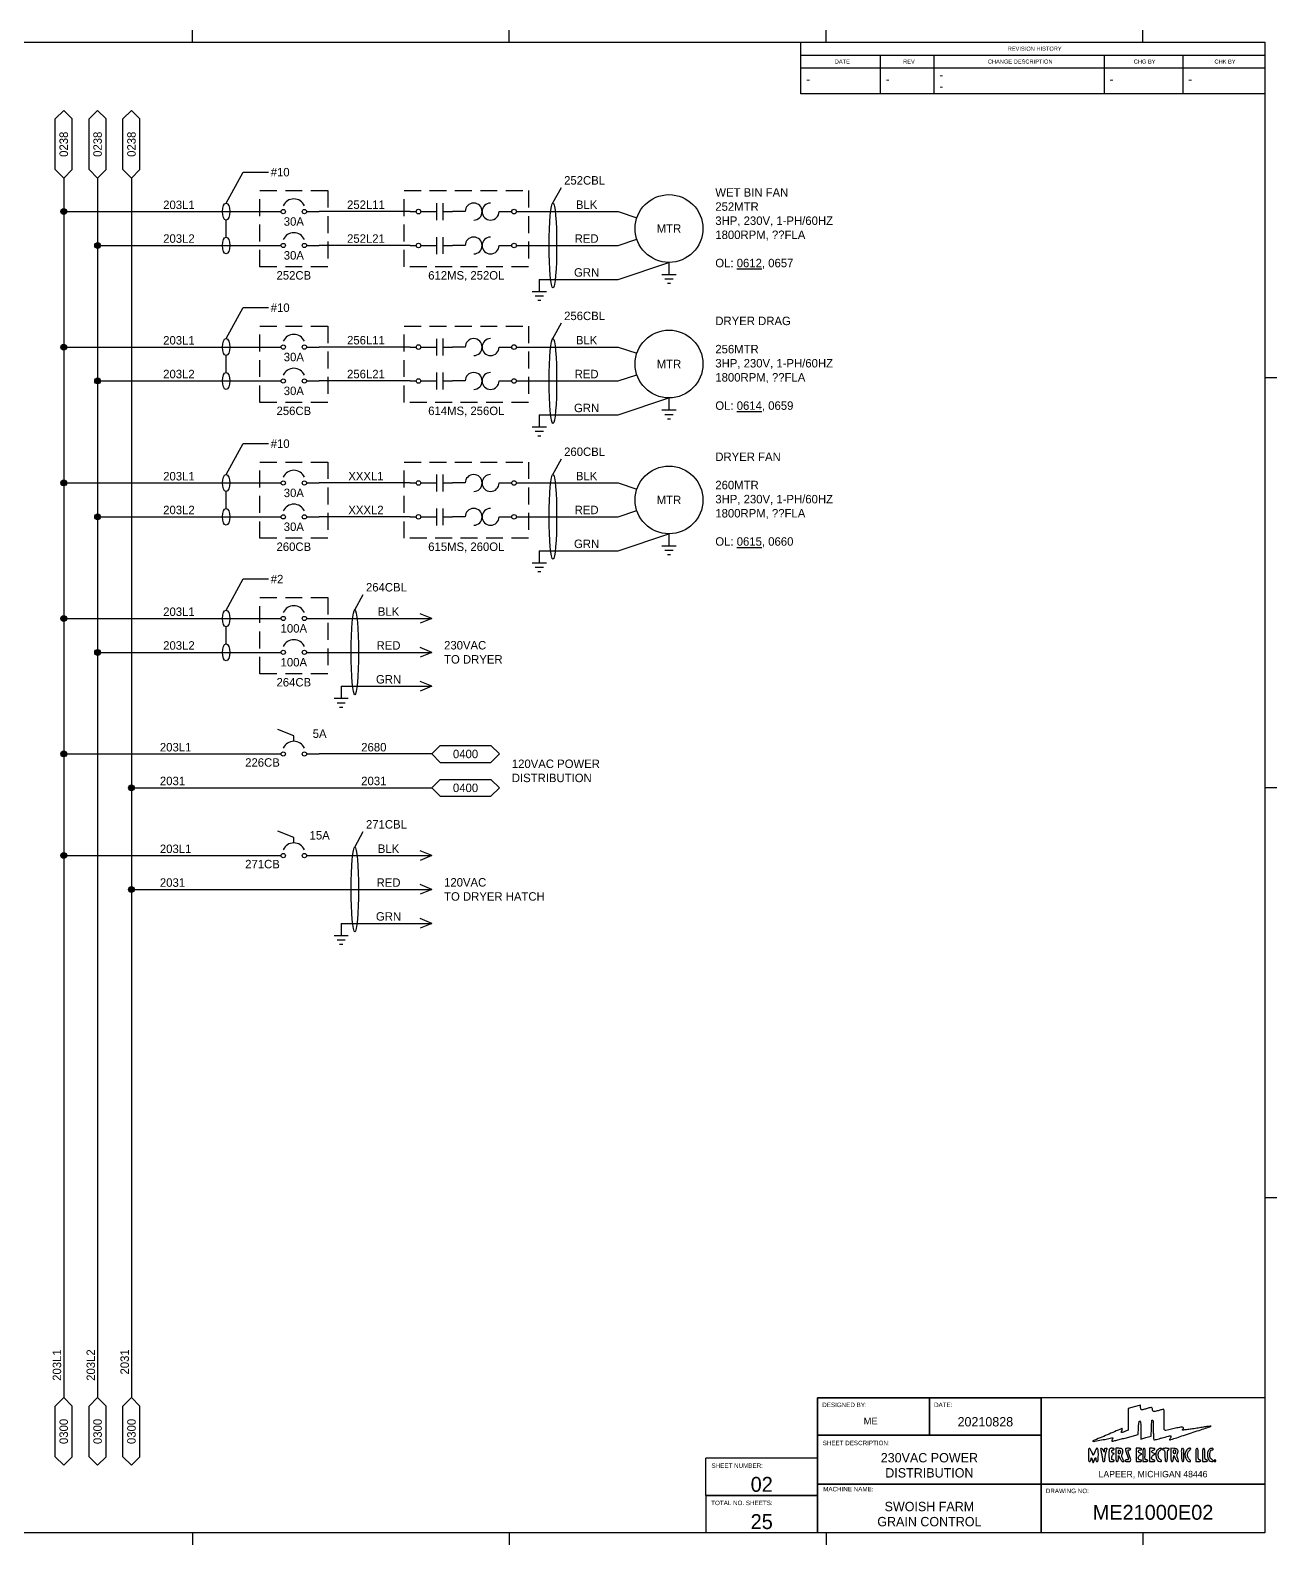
# Model space of a CAD drawing. Header units: inches. Extents: x -0.2 to 34.2, y -0.2 to 22.2.
# Drawn here: x 15.76 to 34.16, y -0.18 to 22.18 of the extents above; entities that cross this region are included whole.
import ezdxf
from ezdxf.enums import TextEntityAlignment as Align

# ---------------------------------------------------------------- set-up
doc = ezdxf.new("R2010")
doc.units = ezdxf.units.IN
doc.header["$MEASUREMENT"] = 0
doc.linetypes.add('DASHED2', pattern=[0.375, 0.25, -0.125])
for name, color, linetype in [('ATTRIBUTE', 3, 'Continuous'), ('ATTRIBUTES', 1, 'Continuous'), ('GRAPHIC', 2, 'Continuous'), ('TITLE BLOCK', 8, 'Continuous')]:
    doc.layers.add(name, color=color, linetype=linetype)
doc.styles.add('Text Style48', font='arial.ttf')
doc.styles.add('Title Block', font='arial.ttf')

# ---------------------------------------------------------------- blocks, each defined once
blk = doc.blocks.new('*U16')
for points in [[(32.054, -20.144), (31.965, -20.168), (31.965, -20.327), (31.965, -20.486), (31.923, -20.504, -0.011575), (31.883, -20.519, -0.123232), (31.867, -20.521, -0.429207), (31.861, -20.514, -0.075017), (31.868, -20.496, 0.016852), (31.873, -20.486, 0.025956), (31.876, -20.477, 0.023649), (31.878, -20.469, 0.279589), (31.877, -20.467, 0.284075), (31.868, -20.465, 0.000271), (31.655, -20.556, 0.000261), (31.442, -20.646, 0.53109), (31.441, -20.652, 0.246522), (31.448, -20.654, 0.00061), (31.546, -20.636, 0.004193), (31.64, -20.618, 0.007465), (31.717, -20.601, -0.015975), (31.734, -20.598, -0.282061), (31.739, -20.6, -0.273563), (31.739, -20.605, -0.015249), (31.732, -20.62, 0.017165), (31.727, -20.631, 0.026009), (31.723, -20.64, 0.023795), (31.721, -20.647, 0.264845), (31.722, -20.65, 0.252928), (31.726, -20.651, 0.000628), (31.781, -20.638, 0.003645), (31.845, -20.622, 0.002235), (31.919, -20.603), (32.112, -20.552), (32.115, -20.455, -0.010367), (32.118, -20.412, -0.026178), (32.122, -20.381, -0.031698), (32.127, -20.36, -0.239908), (32.134, -20.352, -0.419857), (32.142, -20.356, -0.045779), (32.146, -20.378, -0.024307), (32.149, -20.416, -0.005069), (32.15, -20.483), (32.15, -20.618), (32.226, -20.596), (32.303, -20.575), (32.307, -20.456, -0.006157), (32.312, -20.343, -0.658537), (32.322, -20.339, -0.186335), (32.333, -20.365, -0.005262), (32.334, -20.485, 0.005914), (32.335, -20.541, 0.009837), (32.337, -20.589, 0.003836), (32.34, -20.629, 0.391449), (32.343, -20.632, 0.061218), (32.35, -20.631, 0.00131), (32.382, -20.623, 0.002999), (32.42, -20.613, 0.002016), (32.463, -20.601, -0.003186), (32.559, -20.576, -0.067949), (32.588, -20.572, -0.478278), (32.595, -20.581, -0.088254), (32.586, -20.603, 0.012281), (32.576, -20.619, 0.091596), (32.573, -20.627, 0.398502), (32.575, -20.63, 0.138134), (32.581, -20.63, -0.003563), (32.594, -20.626, -0.00004), (32.681, -20.598, -0.000124), (32.78, -20.565, -0.000081), (32.896, -20.527, 0.001179), (33.01, -20.49, 0.001986), (33.105, -20.458, 0.000178), (33.19, -20.429, 0.555583), (33.19, -20.428, 0.236023), (33.187, -20.427, 0.000327), (33.126, -20.435, 0.002563), (33.057, -20.446, 0.001565), (32.976, -20.459, -0.003318), (32.894, -20.471, -0.005578), (32.826, -20.48, -0.001265), (32.767, -20.488, -0.449485), (32.764, -20.485, -0.11724), (32.765, -20.481, -0.028143), (32.768, -20.475, -0.027379), (32.773, -20.469, -0.024139), (32.779, -20.463, 0.467866), (32.777, -20.449, 0.180834), (32.756, -20.443, 0.025752), (32.684, -20.455, 0.002782), (32.521, -20.491, -0.190393), (32.506, -20.489, -0.219476), (32.497, -20.476, -0.042404), (32.494, -20.444, -0.002122), (32.494, -20.337, 0.001799), (32.493, -20.276, 0.003005), (32.493, -20.224, 0.000364), (32.492, -20.179, 0.422075), (32.491, -20.178, 0.051145), (32.488, -20.178, 0.000352), (32.469, -20.183, 0.00137), (32.446, -20.189, 0.000875), (32.42, -20.196, -0.007336), (32.36, -20.211, -0.089549), (32.337, -20.212, -0.269745), (32.326, -20.204, -0.098452), (32.322, -20.184, 0.096414), (32.318, -20.163, 0.269666), (32.307, -20.155, 0.097854), (32.284, -20.156, 0.009273), (32.231, -20.171, -0.006091), (32.178, -20.187, -0.11754), (32.161, -20.187, -0.279731), (32.152, -20.179, -0.043108), (32.147, -20.155), (32.144, -20.12)], [(31.376, -20.853, 0.007316), (31.376, -20.903, 0.03703), (31.379, -20.931, 0.08138), (31.385, -20.946, 0.273713), (31.393, -20.951, 0.168316), (31.4, -20.949, 0.08124), (31.407, -20.942, 0.064959), (31.412, -20.931, 0.046944), (31.415, -20.918, -0.004779), (31.419, -20.895, -0.516008), (31.421, -20.894, -0.198593), (31.424, -20.897, -0.002061), (31.433, -20.927), (31.446, -20.97), (31.465, -20.927, -0.002235), (31.478, -20.897, -0.18041), (31.482, -20.894, -0.528171), (31.484, -20.895, -0.006158), (31.485, -20.918, 0.041084), (31.487, -20.932, 0.082191), (31.491, -20.943, 0.115162), (31.497, -20.949, 0.148642), (31.505, -20.951, 0.258593), (31.514, -20.946, 0.093584), (31.519, -20.932, 0.039364), (31.522, -20.905, 0.006994), (31.523, -20.853, 0.013793), (31.521, -20.779, 0.202366), (31.51, -20.756, 0.473475), (31.494, -20.759, 0.029852), (31.47, -20.807), (31.448, -20.859), (31.425, -20.807, 0.025807), (31.401, -20.761, 0.482182), (31.387, -20.759, 0.196031), (31.377, -20.78, 0.011101)], [(31.567, -20.819, -0.011228), (31.574, -20.847, -0.010219), (31.579, -20.875, -0.010287), (31.583, -20.9, -0.032245), (31.584, -20.918, 0.039687), (31.586, -20.932, 0.085127), (31.589, -20.943, 0.122098), (31.595, -20.949, 0.146572), (31.603, -20.951, 0.173501), (31.611, -20.948, 0.129272), (31.617, -20.94, 0.071071), (31.62, -20.926, 0.021401), (31.621, -20.904, -0.029143), (31.623, -20.882, -0.015863), (31.627, -20.855, -0.015759), (31.632, -20.828, -0.024047), (31.639, -20.806, 0.006971), (31.65, -20.774, 0.108397), (31.651, -20.762, 0.306008), (31.646, -20.757, 0.065683), (31.633, -20.755, 0.079521), (31.622, -20.757, 0.130985), (31.615, -20.762, 0.118265), (31.61, -20.77, 0.05793), (31.608, -20.783), (31.607, -20.81), (31.594, -20.783, 0.041935), (31.588, -20.772, 0.047128), (31.58, -20.763, 0.052891), (31.572, -20.757, 0.139403), (31.565, -20.755, 0.270303), (31.559, -20.759, 0.136249), (31.557, -20.768, 0.049563), (31.559, -20.786, 0.008812)], [(31.681, -20.795, 0.020019), (31.679, -20.815, 0.008766), (31.679, -20.841, 0.008659), (31.679, -20.868, 0.011456), (31.681, -20.894, 0.012553), (31.684, -20.929, 0.119947), (31.69, -20.943, 0.198295), (31.7, -20.95, 0.045204), (31.721, -20.951, 0.032751), (31.735, -20.951, 0.050337), (31.746, -20.948, 0.065043), (31.754, -20.944, 0.249719), (31.757, -20.939, 0.148195), (31.755, -20.934, 0.098894), (31.751, -20.93, 0.082425), (31.745, -20.928, 0.064853), (31.738, -20.927, -0.299278), (31.724, -20.918, -0.111821), (31.72, -20.894, -0.087579), (31.726, -20.866, -0.134363), (31.741, -20.846, 0.005777), (31.755, -20.835, 0.22845), (31.757, -20.832, 0.395521), (31.755, -20.83, 0.011517), (31.741, -20.829, -0.224035), (31.726, -20.822, -0.153467), (31.72, -20.804, -0.166632), (31.724, -20.787, -0.247969), (31.738, -20.779, 0.064853), (31.745, -20.779, 0.082425), (31.751, -20.776, 0.098894), (31.755, -20.772, 0.148195), (31.757, -20.767, 0.249255), (31.754, -20.762, 0.065248), (31.746, -20.758, 0.050468), (31.735, -20.756, 0.032852), (31.721, -20.755, 0.039619), (31.701, -20.756, 0.15851), (31.691, -20.762, 0.139501), (31.685, -20.773, 0.028245)], [(31.781, -20.853, 0.006994), (31.782, -20.905, 0.039364), (31.785, -20.932, 0.093584), (31.79, -20.946, 0.258593), (31.8, -20.951, 0.171382), (31.808, -20.949, 0.12597), (31.814, -20.941, 0.071752), (31.817, -20.927, 0.023085), (31.819, -20.905), (31.819, -20.859), (31.843, -20.905, 0.029092), (31.854, -20.923, 0.036571), (31.866, -20.938, 0.03977), (31.877, -20.948, 0.167418), (31.886, -20.951, 0.107056), (31.895, -20.95, 0.307114), (31.898, -20.945, 0.098199), (31.895, -20.935, 0.009507), (31.884, -20.912, -0.028488), (31.874, -20.89, -0.074064), (31.87, -20.872, -0.074591), (31.872, -20.855, -0.029202), (31.879, -20.832, 0.067378), (31.886, -20.797, 0.179306), (31.879, -20.774, 0.173835), (31.859, -20.759, 0.062714), (31.823, -20.755), (31.781, -20.755)], [(31.849, -20.81, -0.063462), (31.848, -20.819, -0.063483), (31.844, -20.828, -0.069477), (31.839, -20.834, -0.116646), (31.833, -20.838, -0.186684), (31.827, -20.838, -0.16323), (31.822, -20.833, -0.092267), (31.819, -20.824, -0.034783), (31.818, -20.81, -0.034783), (31.819, -20.797, -0.092267), (31.822, -20.787, -0.16323), (31.827, -20.783, -0.186684), (31.833, -20.783, -0.116646), (31.839, -20.786, -0.069477), (31.844, -20.793, -0.063483), (31.848, -20.801, -0.063462)], [(31.924, -20.764, 0.185345), (31.923, -20.771, 0.012116), (31.927, -20.791, 0.016298), (31.933, -20.814, 0.011366), (31.942, -20.841, -0.004936), (31.961, -20.896, -0.082876), (31.964, -20.915, -0.305016), (31.958, -20.924, -0.093948), (31.941, -20.927, 0.048028), (31.931, -20.928, 0.068025), (31.923, -20.93, 0.088204), (31.918, -20.934, 0.191087), (31.916, -20.939, 0.277684), (31.919, -20.944, 0.052312), (31.929, -20.948, 0.042582), (31.943, -20.951, 0.027026), (31.959, -20.951, 0.060806), (31.989, -20.948, 0.293992), (32, -20.936, 0.120504), (31.999, -20.912, 0.008947), (31.978, -20.849, -0.003873), (31.963, -20.803, -0.079133), (31.961, -20.788, -0.31512), (31.965, -20.782, -0.087652), (31.978, -20.779, 0.04941), (31.988, -20.779, 0.069405), (31.995, -20.776, 0.089576), (32, -20.772, 0.186826), (32.002, -20.767, 0.359992), (31.995, -20.758, 0.038107), (31.966, -20.755, 0.037892), (31.937, -20.756, 0.229395)], [(32.082, -20.853), (32.082, -20.951), (32.122, -20.951, 0.029145), (32.137, -20.951, 0.045523), (32.15, -20.948, 0.057272), (32.159, -20.944, 0.26699), (32.162, -20.939, 0.191087), (32.16, -20.934, 0.088204), (32.155, -20.93, 0.068025), (32.147, -20.928, 0.048028), (32.137, -20.927, -0.22988), (32.119, -20.918, -0.177271), (32.112, -20.897, -0.131929), (32.12, -20.87, -0.130712), (32.14, -20.852), (32.167, -20.837), (32.14, -20.827, -0.104724), (32.121, -20.815, -0.188258), (32.113, -20.799, -0.257133), (32.12, -20.785, -0.155961), (32.137, -20.779, 0.048028), (32.147, -20.779, 0.068025), (32.155, -20.776, 0.088204), (32.16, -20.772, 0.191087), (32.162, -20.767, 0.266956), (32.159, -20.762, 0.057262), (32.15, -20.758, 0.04552), (32.137, -20.756, 0.029145), (32.122, -20.755), (32.082, -20.755)], [(32.18, -20.853), (32.18, -20.951), (32.213, -20.951, 0.034237), (32.227, -20.951, 0.039166), (32.239, -20.948, 0.042873), (32.249, -20.944, 0.138974), (32.254, -20.939, 0.21303), (32.255, -20.935, 0.177792), (32.252, -20.93, 0.099774), (32.245, -20.928, 0.045834), (32.235, -20.927, -0.117317), (32.221, -20.923, -0.215978), (32.214, -20.914, -0.069512), (32.211, -20.894, -0.005651), (32.213, -20.841, 0.00763), (32.215, -20.795, 0.04558), (32.213, -20.772, 0.116497), (32.208, -20.759, 0.240237), (32.199, -20.755, 0.258373), (32.19, -20.76, 0.093426), (32.184, -20.774, 0.039346), (32.181, -20.802, 0.006998)], [(32.279, -20.853), (32.279, -20.951), (32.319, -20.951, 0.029145), (32.334, -20.951, 0.045523), (32.347, -20.948, 0.057272), (32.356, -20.944, 0.26699), (32.359, -20.939, 0.191087), (32.357, -20.934, 0.088204), (32.351, -20.93, 0.068025), (32.343, -20.928, 0.048028), (32.334, -20.927, -0.22988), (32.316, -20.918, -0.177271), (32.309, -20.897, -0.131929), (32.317, -20.87, -0.130712), (32.337, -20.852), (32.364, -20.837), (32.337, -20.827, -0.073774), (32.317, -20.817, -0.21909), (32.31, -20.804, -0.256412), (32.316, -20.791, -0.092814), (32.334, -20.783, 0.062734), (32.355, -20.775, 0.412254), (32.357, -20.765, 0.231771), (32.346, -20.757, 0.040045), (32.319, -20.755), (32.279, -20.755)], [(32.395, -20.779, 0.157965), (32.373, -20.824, 0.093693), (32.375, -20.883, 0.104867), (32.397, -20.933, 0.238867), (32.433, -20.951, 0.067597), (32.45, -20.949, 0.342889), (32.456, -20.942, 0.213846), (32.451, -20.931, 0.037361), (32.432, -20.917, -0.080305), (32.421, -20.907, -0.081907), (32.413, -20.894, -0.063489), (32.409, -20.877, -0.027883), (32.408, -20.853, -0.027883), (32.409, -20.829, -0.063489), (32.413, -20.812, -0.081907), (32.421, -20.799, -0.080305), (32.432, -20.789, 0.025323), (32.442, -20.782, 0.03201), (32.45, -20.775, 0.033519), (32.455, -20.769, 0.163755), (32.457, -20.764, 0.339728), (32.451, -20.756, 0.126675), (32.435, -20.756, 0.075222), (32.414, -20.765, 0.060543)], [(32.469, -20.767, 0.148195), (32.471, -20.772, 0.098894), (32.475, -20.776, 0.082425), (32.481, -20.779, 0.064853), (32.488, -20.779, -0.241448), (32.497, -20.784, -0.103378), (32.502, -20.797, -0.044348), (32.505, -20.821, -0.008455), (32.506, -20.865, 0.008455), (32.507, -20.91, 0.044348), (32.51, -20.934, 0.103378), (32.515, -20.947, 0.241448), (32.524, -20.951, 0.241448), (32.533, -20.947, 0.103378), (32.539, -20.934, 0.044348), (32.542, -20.91, 0.008455), (32.543, -20.865, -0.01259), (32.544, -20.832, -0.022889), (32.546, -20.804, -0.020168), (32.55, -20.783, -0.350432), (32.555, -20.779, 0.099038), (32.56, -20.779, 0.097945), (32.564, -20.776, 0.097945), (32.566, -20.772, 0.099038), (32.567, -20.767, 0.295869), (32.564, -20.762, 0.04382), (32.553, -20.758, 0.037669), (32.537, -20.756, 0.023598), (32.518, -20.755, 0.023598), (32.499, -20.756, 0.037669), (32.484, -20.758, 0.04382), (32.472, -20.762, 0.295869)], [(32.592, -20.852, 0.00721), (32.593, -20.903, 0.036993), (32.596, -20.931, 0.081942), (32.601, -20.946, 0.273266), (32.61, -20.951, 0.189289), (32.618, -20.948, 0.095755), (32.624, -20.94, 0.061849), (32.629, -20.925, 0.026537), (32.631, -20.905), (32.635, -20.859), (32.659, -20.905, 0.032145), (32.682, -20.944, 0.245611), (32.7, -20.953, 0.484084), (32.708, -20.943, 0.042423), (32.696, -20.906, -0.020374), (32.687, -20.881, -0.065919), (32.684, -20.863, -0.085082), (32.685, -20.848, -0.050766), (32.692, -20.831, 0.105404), (32.7, -20.803, 0.180604), (32.694, -20.781, 0.147367), (32.672, -20.765, 0.064415), (32.637, -20.757), (32.592, -20.753)], [(32.664, -20.807, -0.041303), (32.661, -20.818, -0.056112), (32.657, -20.827, -0.069458), (32.652, -20.833, -0.193098), (32.647, -20.835, -0.193098), (32.642, -20.833, -0.069458), (32.637, -20.827, -0.056112), (32.633, -20.818, -0.041303), (32.631, -20.807, -0.04615), (32.63, -20.795, -0.12236), (32.633, -20.786, -0.161672), (32.639, -20.781, -0.100145), (32.647, -20.779, -0.100145), (32.656, -20.781, -0.161672), (32.662, -20.786, -0.12236), (32.664, -20.795, -0.04615)], [(32.75, -20.853, 0.008462), (32.752, -20.9, 0.032832), (32.756, -20.929, 0.057973), (32.762, -20.946, 0.291159), (32.77, -20.951, 0.293716), (32.778, -20.946, 0.065472), (32.783, -20.93, 0.03385), (32.786, -20.902, 0.007802), (32.787, -20.853, 0.006304), (32.786, -20.799, 0.045192), (32.783, -20.773, 0.124489), (32.777, -20.76, 0.220503), (32.766, -20.755, 0.218721), (32.756, -20.76, 0.136927), (32.75, -20.772, 0.046094), (32.748, -20.798, 0.005761)], [(32.843, -20.764, 0.094659), (32.828, -20.779, 0.041125), (32.814, -20.803, 0.040818), (32.804, -20.829, 0.069353), (32.801, -20.853, 0.081353), (32.806, -20.885, 0.058894), (32.822, -20.918, 0.062991), (32.842, -20.943, 0.192104), (32.863, -20.951, 0.039041), (32.881, -20.95, 0.371636), (32.885, -20.945, 0.182794), (32.882, -20.935, 0.013412), (32.862, -20.915, -0.061571), (32.853, -20.902, -0.039751), (32.845, -20.886, -0.039427), (32.84, -20.869, -0.055778), (32.838, -20.853, -0.055778), (32.84, -20.837, -0.039427), (32.845, -20.82, -0.039751), (32.853, -20.804, -0.061571), (32.862, -20.792, 0.01161), (32.872, -20.782, 0.016057), (32.88, -20.773, 0.012597), (32.886, -20.765, 0.157369), (32.887, -20.761, 0.356709), (32.883, -20.756, 0.068557), (32.871, -20.755, 0.056583), (32.855, -20.758, 0.072396)], [(32.961, -20.853), (32.961, -20.951), (32.997, -20.951, 0.031626), (33.012, -20.951, 0.048861), (33.023, -20.948, 0.06271), (33.032, -20.944, 0.254951), (33.034, -20.939, 0.148195), (33.033, -20.934, 0.098894), (33.029, -20.93, 0.082425), (33.023, -20.928, 0.064853), (33.016, -20.927, -0.241448), (33.007, -20.922, -0.103378), (33.001, -20.909, -0.044348), (32.998, -20.885, -0.008455), (32.997, -20.841, 0.008455), (32.997, -20.796, 0.044348), (32.994, -20.772, 0.103378), (32.988, -20.76, 0.241448), (32.979, -20.755, 0.258593), (32.97, -20.76, 0.093584), (32.964, -20.774, 0.039364), (32.961, -20.802, 0.006994)], [(33.059, -20.853), (33.059, -20.951), (33.096, -20.951, 0.031626), (33.11, -20.951, 0.048861), (33.122, -20.948, 0.06271), (33.13, -20.944, 0.254951), (33.133, -20.939, 0.148195), (33.131, -20.934, 0.098894), (33.127, -20.93, 0.082425), (33.121, -20.928, 0.064853), (33.114, -20.927, -0.241448), (33.105, -20.922, -0.103378), (33.099, -20.909, -0.044348), (33.096, -20.885, -0.008455), (33.096, -20.841, 0.008455), (33.095, -20.796, 0.044348), (33.092, -20.772, 0.103378), (33.086, -20.76, 0.241448), (33.077, -20.755, 0.258593), (33.068, -20.76, 0.093584), (33.063, -20.774, 0.039364), (33.06, -20.802, 0.006994)], [(33.152, -20.782, 0.126643), (33.134, -20.83, 0.08921), (33.138, -20.888, 0.103093), (33.16, -20.935, 0.231798), (33.195, -20.951, 0.067597), (33.212, -20.949, 0.342889), (33.218, -20.942, 0.213846), (33.213, -20.931, 0.037361), (33.194, -20.917, -0.194574), (33.173, -20.889, -0.074599), (33.169, -20.84, -0.083057), (33.179, -20.795, -0.305325), (33.201, -20.779, 0.070083), (33.208, -20.779, 0.085896), (33.214, -20.776, 0.100138), (33.217, -20.772, 0.138107), (33.219, -20.767, 0.324907), (33.211, -20.757, 0.134586), (33.192, -20.756, 0.087499), (33.169, -20.765, 0.097748)], [(33.231, -20.939, 0.099038), (33.232, -20.944, 0.097945), (33.234, -20.948, 0.097945), (33.238, -20.951, 0.099038), (33.243, -20.951, 0.099038), (33.248, -20.951, 0.097945), (33.252, -20.948, 0.097945), (33.255, -20.944, 0.099038), (33.255, -20.939, 0.099038), (33.255, -20.934, 0.097945), (33.252, -20.93, 0.097945), (33.248, -20.928, 0.099038), (33.243, -20.927, 0.099038), (33.238, -20.928, 0.097945), (33.234, -20.93, 0.097945), (33.232, -20.934, 0.099038)]]:
    blk.add_lwpolyline(points, format="xyb", close=True)
at = {"layer": 'TITLE BLOCK'}
for p, q in [((0, 0), (33.98, 0)), ((18.152, 0), (18.152, 0.176)), ((22.827, 0), (22.827, 0.176)), ((27.131, -0.763), (27.131, 0)), ((27.503, 0), (27.503, 0.176)), ((32.178, 0), (32.178, 0.176)), ((33.98, 0), (33.98, -22.002)), ((27.131, -0.19), (28.303, -0.19)), ((27.136, 0), (33.98, 0)), ((28.303, -0.19), (28.303, -0.38)), ((28.303, -0.19), (29.095, -0.19)), ((28.303, -0.19), (28.303, -0.38)), ((29.095, -0.19), (29.095, -0.38)), ((29.095, -0.19), (31.608, -0.19)), ((29.095, -0.19), (29.095, -0.38)), ((31.608, -0.19), (31.608, -0.38)), ((31.608, -0.19), (32.77, -0.19)), ((31.608, -0.19), (31.608, -0.38)), ((32.77, -0.19), (32.77, -0.38)), ((32.77, -0.19), (33.98, -0.19)), ((32.77, -0.19), (32.77, -0.38)), ((33.98, 0), (33.98, -0.763)), ((27.131, -0.38), (28.303, -0.38)), ((28.303, -0.38), (28.303, -0.763)), ((28.303, -0.38), (29.095, -0.38)), ((28.303, -0.38), (28.303, -0.763)), ((29.095, -0.38), (29.095, -0.763)), ((29.095, -0.38), (31.608, -0.38)), ((29.095, -0.38), (29.095, -0.763)), ((31.608, -0.38), (31.608, -0.763)), ((31.608, -0.38), (32.77, -0.38)), ((31.608, -0.38), (31.608, -0.763)), ((32.77, -0.38), (32.77, -0.763)), ((32.77, -0.38), (33.98, -0.38)), ((32.77, -0.38), (32.77, -0.763)), ((33.98, -0.763), (27.131, -0.763)), ((33.98, -4.951), (34.156, -4.951)), ((33.98, -11.001), (34.156, -11.001)), ((33.98, -17.052), (34.156, -17.052)), ((33.98, -20.012), (30.68, -20.012)), ((27.379, -20.902), (25.729, -20.902)), ((25.729, -21.452), (25.729, -20.902)), ((25.729, -21.452), (25.729, -22.002)), ((33.98, -22.002), (0, -22.002)), ((18.152, -22.002), (18.152, -22.178)), ((22.827, -22.002), (22.827, -22.178)), ((27.503, -22.002), (27.503, -22.178)), ((32.178, -22.002), (32.178, -22.178))]:
    blk.add_line(p, q, dxfattribs=at)
at = {"layer": 'TITLE BLOCK', "linetype": 'Continuous', "lineweight": 35}
for p, q in [((27.379, -22.002), (27.379, -20.012)), ((27.379, -20.012), (30.68, -20.012)), ((29.029, -20.012), (29.029, -20.562)), ((30.68, -22.002), (30.68, -20.012)), ((27.379, -20.562), (30.68, -20.562)), ((25.729, -21.452), (27.379, -21.452)), ((27.379, -21.282), (30.68, -21.282)), ((30.68, -21.282), (33.98, -21.282))]:
    blk.add_line(p, q, dxfattribs=at)
blk.add_text('LAPEER, MICHIGAN 48446', height=0.09563).set_placement((32.33, -21.136), align=Align.MIDDLE_CENTER)
at = {"layer": 'ATTRIBUTE'}
for p in [(27.212, -0.61), (28.384, -0.61), (29.176, -0.546), (29.176, -0.71), (31.689, -0.61), (32.851, -0.61)]:
    blk.add_text('-', height=0.125, dxfattribs=at).set_placement(p)
blk.add_text('ME', height=0.1031, dxfattribs=at).set_placement((28.162, -20.352), align=Align.MIDDLE_CENTER)
for tag, height, p in [('DESDATE', 0.138, (29.855, -20.363)), ('DESCRIPTION1', 0.138, (29.029, -20.894)), ('SHEET', 0.22, (26.554, -21.287)), ('DESCRIPTION2', 0.138, (29.029, -21.117)), ('MACHNAME1', 0.138, (29.029, -21.614)), ('DRAWINGNUM', 0.22, (32.33, -21.7)), ('MACHNAME2', 0.138, (29.029, -21.837))]:
    blk.add_attdef(tag, text='', height=height, dxfattribs=at).set_placement(p, align=Align.MIDDLE)
blk.add_attdef('TOTAL', text='', height=0.22, dxfattribs=at).set_placement((26.554, -21.837), align=Align.MIDDLE_CENTER)
at = {"layer": 'TITLE BLOCK'}
for s, insert, char_height, attachment_point, style in [('REVISION HISTORY', (30.185, -0.126), 0.06, 7, 'Text Style48'), ('DATE', (27.632, -0.315), 0.06, 7, 'Text Style48'), ('REV', (28.641, -0.315), 0.06, 7, 'Text Style48'), ('CHANGE DESCRIPTION', (29.892, -0.316), 0.06, 7, 'Text Style48'), ('CHG BY', (32.046, -0.316), 0.06, 7, 'Text Style48'), ('CHK BY', (33.237, -0.316), 0.06, 7, 'Text Style48'), ('DESIGNED BY:', (27.448, -20.081), 0.06601, 1, 'Title Block'), ('DATE:', (29.098, -20.081), 0.066, 1, 'Title Block'), ('SHEET DESCRIPTION:', (27.454, -20.643), 0.06601, 1, 'Title Block'), ('SHEET NUMBER:', (25.813, -20.978), 0.06601, 1, 'Title Block'), ('MACHINE NAME:', (27.461, -21.324), 0.06601, 1, 'Title Block'), ('TOTAL NO. SHEETS:', (25.808, -21.528), 0.06601, 1, 'Title Block')]:
    blk.add_mtext(s, dxfattribs=dict(at, insert=insert, char_height=char_height, attachment_point=attachment_point, style=style))
at = {"layer": 'TITLE BLOCK', "insert": (30.748, -21.351), "char_height": 0.06601, "width": 0.63532, "attachment_point": 1, "style": 'Title Block'}
blk.add_mtext('DRAWING NO:', dxfattribs=at)
blk = doc.blocks.new('WIRE REFERENCE')
at = {"color": 4}
for p, q in [((0.125, 0.125), (0, 0)), ((0.125, -0.125), (0, 0)), ((0.125, 0.125), (0.875, 0.125)), ((0.875, 0.125), (1, 0)), ((0.875, -0.125), (1, 0)), ((0.125, -0.125), (0.875, -0.125))]:
    blk.add_line(p, q, dxfattribs=at)
blk.add_attdef('LNXXXX', text='', height=0.125, dxfattribs=at).set_placement((0.5, 0), align=Align.MIDDLE_CENTER)
blk = doc.blocks.new('MS_2_POLE')
at = {"layer": 'GRAPHIC'}
for p, q in [((0, 0), (0.09, 0)), ((0.157, 0), (0.389, 0)), ((0.389, 0.124), (0.389, -0.126)), ((0.482, 0.125), (0.482, -0.125)), ((0.482, 0), (0.626, 0)), ((0.814, 0), (0.626, 0)), ((1.313, 0), (1.5, 0)), ((1.567, 0), (1.657, 0)), ((0.389, -0.376), (0.389, -0.626)), ((0.482, -0.375), (0.482, -0.625)), ((0, -0.5), (0.09, -0.5)), ((0.157, -0.5), (0.389, -0.5)), ((0.482, -0.5), (0.626, -0.5)), ((0.814, -0.5), (0.626, -0.5)), ((1.313, -0.5), (1.5, -0.5)), ((1.567, -0.5), (1.657, -0.5))]:
    blk.add_line(p, q, dxfattribs=at)
at = {"layer": 'GRAPHIC', "linetype": 'DASHED2'}
blk.add_lwpolyline([(-0.088, 0.309), (1.745, 0.309), (1.745, -0.816), (-0.088, -0.816)], close=True, dxfattribs=at)
at = {"layer": 'GRAPHIC'}
for centre in [(0.124, 0), (1.534, 0), (0.124, -0.5), (1.534, -0.5)]:
    blk.add_circle(centre, 0.0336, dxfattribs=at)
for centre, start, end in [((0.938, 0), 270, 180), ((1.188, 0), 90, 0), ((0.938, -0.5), 270, 180), ((1.188, -0.5), 90, 0)]:
    blk.add_arc(centre, 0.125, start, end, dxfattribs=at)
at = {"color": 1}
blk.add_attdef('DEVICE_NUMBER', text='', height=0.125, dxfattribs=at).set_placement((0.829, -0.941), align=Align.MIDDLE_CENTER)
blk = doc.blocks.new('WIRE NODE')
h = blk.add_hatch(color=256)
edge = h.paths.add_edge_path()
edge.add_arc((0, 0), 0.0428, 0, 360)
blk.add_circle((0, 0), 0.0428)
blk = doc.blocks.new('BREAKER_2_POLE')
at = {"layer": 'GRAPHIC'}
for p, q in [((0, 0), (0.188, 0)), ((0.563, 0), (0.75, 0)), ((0, -0.5), (0.188, -0.5)), ((0.563, -0.5), (0.75, -0.5))]:
    blk.add_line(p, q, dxfattribs=at)
at = {"layer": 'GRAPHIC', "linetype": 'DASHED2'}
blk.add_lwpolyline([(-0.125, 0.309), (0.875, 0.309), (0.875, -0.816), (-0.125, -0.816)], close=True, dxfattribs=at)
at = {"layer": 'GRAPHIC'}
for centre in [(0.219, 0), (0.531, 0), (0.219, -0.5), (0.531, -0.5)]:
    blk.add_circle(centre, 0.0312, dxfattribs=at)
for centre in [(0.375, 0.014), (0.375, -0.486)]:
    blk.add_arc(centre, 0.173, 25, 155, dxfattribs=at)
at = {"color": 1}
for tag, p in [('RATING1', (0.375, -0.146)), ('RATING2', (0.375, -0.646)), ('DEVICE_NUMBER', (0.375, -0.941))]:
    blk.add_attdef(tag, text='', height=0.125, dxfattribs=at).set_placement(p, align=Align.MIDDLE_CENTER)
blk = doc.blocks.new('GROUND SYMBOL')
at = {"layer": 'GRAPHIC'}
for p, q in [((0, 0), (0, -0.178)), ((-0.105, -0.178), (0.105, -0.178)), ((-0.061, -0.243), (0.061, -0.243)), ((-0.023, -0.308), (0.023, -0.308))]:
    blk.add_line(p, q, dxfattribs=at)
blk = doc.blocks.new('A$C005E71B8')
at = {"layer": 'GRAPHIC', "linetype": 'Continuous'}
blk.add_circle((0.5, 0), 0.5, dxfattribs=at)
blk.add_blockref('GROUND SYMBOL', (0.5, -0.5))
at = {"layer": 'ATTRIBUTES'}
blk.add_text('MTR', height=0.125, dxfattribs=at).set_placement((0.5, 0), align=Align.MIDDLE_CENTER)
blk = doc.blocks.new('CIRCUIT BREAKER 1 PHASE')
at = {"layer": 'GRAPHIC'}
for p, q in [((0.375, 0.268), (0.141, 0.359)), ((0.375, 0.187), (0.375, 0.268)), ((0, 0), (0.188, 0)), ((0.563, 0), (0.75, 0))]:
    blk.add_line(p, q, dxfattribs=at)
for centre in [(0.219, 0), (0.531, 0)]:
    blk.add_circle(centre, 0.0312, dxfattribs=at)
blk.add_arc((0.375, 0.014), 0.173, 25, 155, dxfattribs=at)
at = {"layer": 'ATTRIBUTES'}
blk.add_attdef('RATING', text='', height=0.125, dxfattribs=at).set_placement((0.843, 0.299), align=Align.MIDDLE)
blk.add_attdef('DESCRIPTOR', text='', height=0.125, dxfattribs=at).set_placement((0.168, -0.188), align=Align.RIGHT)

msp = doc.modelspace()

# ---------------------------------------------------------------- linework, layer by layer
for p, q in [((16.25, 19.996), (16.25, 1.996)), ((16.75, 19.996), (16.75, 1.996)), ((17.25, 19.996), (17.25, 1.996)), ((18.647, 19.627), (18.897, 20.085)), ((18.897, 20.085), (19.272, 20.085)), ((23.472, 19.629), (23.597, 19.858)), ((16.25, 19.502), (19.272, 19.502)), ((21.364, 19.502), (20.022, 19.502)), ((23.021, 19.502), (24.435, 19.502)), ((24.435, 19.502), (24.711, 19.41)), ((18.647, 19.127), (18.647, 19.377)), ((16.75, 19.002), (19.272, 19.002)), ((21.364, 19.002), (20.022, 19.002)), ((23.021, 19.002), (24.435, 19.002)), ((24.435, 19.002), (24.711, 19.094)), ((24.435, 18.502), (25.185, 18.752)), ((23.271, 18.502), (24.435, 18.502)), ((18.647, 17.627), (18.897, 18.085)), ((18.897, 18.085), (19.272, 18.085)), ((23.472, 17.629), (23.597, 17.858)), ((16.25, 17.502), (19.272, 17.502)), ((21.364, 17.502), (20.022, 17.502)), ((23.021, 17.502), (24.435, 17.502)), ((24.435, 17.502), (24.711, 17.41)), ((18.647, 17.127), (18.647, 17.377)), ((16.75, 17.002), (19.272, 17.002)), ((21.364, 17.002), (20.022, 17.002)), ((23.021, 17.002), (24.435, 17.002)), ((24.435, 17.002), (24.711, 17.094)), ((24.435, 16.502), (25.185, 16.752)), ((23.271, 16.502), (24.435, 16.502)), ((18.647, 15.621), (18.897, 16.079)), ((18.897, 16.079), (19.272, 16.079)), ((23.472, 15.622), (23.597, 15.851)), ((16.25, 15.496), (19.272, 15.496)), ((21.364, 15.496), (20.022, 15.496)), ((23.021, 15.496), (24.435, 15.496)), ((24.435, 15.496), (24.711, 15.404)), ((18.647, 15.121), (18.647, 15.371)), ((16.75, 14.996), (19.272, 14.996)), ((21.364, 14.996), (20.022, 14.996)), ((23.021, 14.996), (24.435, 14.996)), ((24.435, 14.996), (24.711, 15.088)), ((24.435, 14.496), (25.185, 14.746)), ((23.271, 14.496), (24.435, 14.496)), ((18.647, 13.621), (18.897, 14.079)), ((18.897, 14.079), (19.272, 14.079)), ((20.547, 13.622), (20.672, 13.851)), ((16.25, 13.496), (19.272, 13.496)), ((20.022, 13.496), (21.682, 13.496)), ((21.682, 13.496), (21.514, 13.567)), ((21.682, 13.496), (21.514, 13.425)), ((18.647, 13.121), (18.647, 13.371)), ((16.75, 12.996), (19.272, 12.996)), ((20.022, 12.996), (21.682, 12.996)), ((21.682, 12.996), (21.514, 13.067)), ((21.682, 12.996), (21.514, 12.925)), ((21.682, 12.496), (21.514, 12.567)), ((20.346, 12.496), (21.682, 12.496)), ((21.682, 12.496), (21.514, 12.425)), ((16.25, 11.496), (19.272, 11.496)), ((21.682, 11.496), (20.022, 11.496)), ((17.25, 10.996), (21.682, 10.996)), ((20.547, 10.122), (20.672, 10.351)), ((21.682, 9.996), (21.514, 10.067)), ((16.25, 9.996), (19.272, 9.996)), ((20.022, 9.996), (21.682, 9.996)), ((21.682, 9.996), (21.514, 9.925)), ((17.25, 9.496), (21.682, 9.496)), ((21.682, 9.496), (21.514, 9.567)), ((21.682, 9.496), (21.514, 9.425)), ((20.346, 8.996), (21.682, 8.996)), ((21.682, 8.996), (21.514, 9.067)), ((21.682, 8.996), (21.514, 8.925))]:
    msp.add_line(p, q)
for centre, major_axis, ratio in [((18.647, 19.502), (0, 0.125), 0.437098), ((23.472, 19.002), (0, 0.626), 0.087229), ((18.647, 19.002), (0, 0.125), 0.437098), ((18.647, 17.502), (0, 0.125), 0.437098), ((23.472, 17.002), (0, 0.626), 0.087229), ((18.647, 17.002), (0, 0.125), 0.437098), ((18.647, 15.496), (0, 0.125), 0.437098), ((23.472, 14.996), (0, 0.626), 0.087229), ((18.647, 14.996), (0, 0.125), 0.437098), ((18.647, 13.496), (0, 0.125), 0.437098), ((20.547, 12.996), (0, 0.626), 0.087229), ((18.647, 12.996), (0, 0.125), 0.437098), ((20.547, 9.496), (0, 0.626), 0.087229)]:
    msp.add_ellipse(centre, major_axis=major_axis, ratio=ratio)

# ---------------------------------------------------------------- block references
for name, p, values in [('*U16', (0, 22.002), {'DRAWINGNUM': 'ME21000E02', 'SHEET': '02', 'TOTAL': '25', 'DESCRIPTION1': '230VAC POWER', 'DESCRIPTION2': 'DISTRIBUTION', 'MACHNAME1': 'SWOISH FARM', 'MACHNAME2': 'GRAIN CONTROL', 'DESDATE': '20210828'}), ('BREAKER_2_POLE', (19.272, 19.502), {'RATING1': '30A', 'RATING2': '30A', 'DEVICE_NUMBER': '252CB'}), ('MS_2_POLE', (21.364, 19.502), {'DEVICE_NUMBER': '612MS, 252OL'}), ('BREAKER_2_POLE', (19.272, 17.502), {'RATING1': '30A', 'RATING2': '30A', 'DEVICE_NUMBER': '256CB'}), ('MS_2_POLE', (21.364, 17.502), {'DEVICE_NUMBER': '614MS, 256OL'}), ('BREAKER_2_POLE', (19.272, 15.496), {'RATING1': '30A', 'RATING2': '30A', 'DEVICE_NUMBER': '260CB'}), ('MS_2_POLE', (21.364, 15.496), {'DEVICE_NUMBER': '615MS, 260OL'}), ('BREAKER_2_POLE', (19.272, 13.496), {'RATING1': '100A', 'RATING2': '100A', 'DEVICE_NUMBER': '264CB'}), ('WIRE REFERENCE', (21.682, 11.496), {'LNXXXX': '0400'}), ('WIRE REFERENCE', (21.682, 10.996), {'LNXXXX': '0400'})]:
    msp.add_blockref(name, p).add_auto_attribs(values)
at = {"rotation": 90}
for p, values in [((16.25, 19.996), {'LNXXXX': '0238'}), ((16.75, 19.996), {'LNXXXX': '0238'}), ((17.25, 19.996), {'LNXXXX': '0238'}), ((16.25, 0.996), {'LNXXXX': '0300'}), ((16.75, 0.996), {'LNXXXX': '0300'}), ((17.25, 0.996), {'LNXXXX': '0300'})]:
    msp.add_blockref('WIRE REFERENCE', p, dxfattribs=at).add_auto_attribs(values)
for name, p in [('A$C005E71B8', (24.685, 19.252)), ('WIRE NODE', (16.25, 19.502)), ('WIRE NODE', (16.75, 19.002)), ('GROUND SYMBOL', (23.271, 18.502)), ('A$C005E71B8', (24.685, 17.252)), ('WIRE NODE', (16.25, 17.502)), ('WIRE NODE', (16.75, 17.002)), ('GROUND SYMBOL', (23.271, 16.502)), ('A$C005E71B8', (24.685, 15.246)), ('WIRE NODE', (16.25, 15.496)), ('WIRE NODE', (16.75, 14.996)), ('GROUND SYMBOL', (23.271, 14.496)), ('WIRE NODE', (16.25, 13.496)), ('WIRE NODE', (16.75, 12.996)), ('GROUND SYMBOL', (20.346, 12.496)), ('WIRE NODE', (16.25, 11.496)), ('WIRE NODE', (17.25, 10.996)), ('WIRE NODE', (16.25, 9.996)), ('WIRE NODE', (17.25, 9.496)), ('GROUND SYMBOL', (20.346, 8.996))]:
    msp.add_blockref(name, p)
ref = msp.add_blockref('CIRCUIT BREAKER 1 PHASE', (19.272, 11.496))
ref.add_attrib('RATING', '5A', dxfattribs={"layer": 'ATTRIBUTES', "height": 0.125}).set_placement((20.028, 11.795), align=Align.MIDDLE)
ref.add_attrib('DESCRIPTOR', '226CB', dxfattribs={"layer": 'ATTRIBUTES', "height": 0.125}).set_placement((19.44, 11.308), align=Align.RIGHT)
ref = msp.add_blockref('CIRCUIT BREAKER 1 PHASE', (19.272, 9.996))
ref.add_attrib('RATING', '15A', dxfattribs={"layer": 'ATTRIBUTES', "height": 0.125}).set_placement((20.028, 10.295), align=Align.MIDDLE)
ref.add_attrib('DESCRIPTOR', '271CB', dxfattribs={"layer": 'ATTRIBUTES', "height": 0.125}).set_placement((19.44, 9.808), align=Align.RIGHT)

# ---------------------------------------------------------------- texts
for s, p in [('#10', (19.306, 19.984)), ('252CBL', (23.637, 19.863)), ('#10', (19.306, 17.984)), ('256CBL', (23.637, 17.863)), ('#10', (19.306, 15.977)), ('260CBL', (23.637, 15.857)), ('#2', (19.306, 13.977)), ('264CBL', (20.712, 13.857)), ('203L1', (17.67, 11.496)), ('2680', (20.642, 11.496)), ('2031', (17.67, 10.998)), ('2031', (20.642, 10.998)), ('271CBL', (20.712, 10.357)), ('203L1', (17.67, 9.996)), ('2031', (17.67, 9.498))]:
    msp.add_text(s, height=0.125).set_placement(p, align=Align.BOTTOM_LEFT)
for s, p in [('203L1', (17.951, 19.502)), ('252L11', (20.712, 19.504)), ('BLK', (23.969, 19.504)), ('203L2', (17.951, 19.004)), ('252L21', (20.712, 19.004)), ('RED', (23.969, 19.004)), ('GRN', (23.969, 18.504)), ('203L1', (17.951, 17.502)), ('256L11', (20.712, 17.504)), ('BLK', (23.969, 17.504)), ('203L2', (17.951, 17.004)), ('256L21', (20.712, 17.004)), ('RED', (23.969, 17.004)), ('GRN', (23.969, 16.504)), ('203L1', (17.951, 15.496)), ('XXXL1', (20.712, 15.498)), ('BLK', (23.969, 15.498)), ('203L2', (17.951, 14.998)), ('XXXL2', (20.712, 14.998)), ('RED', (23.969, 14.998)), ('GRN', (23.969, 14.498)), ('203L1', (17.951, 13.496)), ('BLK', (21.045, 13.498)), ('203L2', (17.951, 12.998)), ('RED', (21.045, 12.998)), ('GRN', (21.045, 12.498)), ('BLK', (21.045, 9.998)), ('RED', (21.045, 9.498)), ('GRN', (21.045, 8.998))]:
    msp.add_text(s, height=0.125).set_placement(p, align=Align.BOTTOM_CENTER)
for s, p in [('203L1', (16.25, 2.708)), ('203L2', (16.75, 2.708)), ('2031', (17.25, 2.708))]:
    msp.add_text(s, height=0.125, rotation=90).set_placement(p, align=Align.BOTTOM_RIGHT)
at = {"char_height": 0.125, "width": 3.19975, "attachment_point": 4}
for s, insert in [('\\A1;WET BIN FAN\\P252MTR\\P3HP, 230V, 1-PH/60HZ\\P1800RPM, ??FLA\\P\\POL: {\\L0612}, 0657', (25.869, 19.252)), ('\\A1;DRYER DRAG\\P\\P256MTR\\P3HP, 230V, 1-PH/60HZ\\P1800RPM, ??FLA\\P\\POL: {\\L0614}, 0659', (25.869, 17.252)), ('\\A1;DRYER FAN\\P\\P260MTR\\P3HP, 230V, 1-PH/60HZ\\P1800RPM, ??FLA\\P\\POL: {\\L0615}, 0660', (25.869, 15.246)), ('\\A1;230VAC\\PTO DRYER', (21.865, 12.996)), ('\\A1;120VAC POWER\\PDISTRIBUTION', (22.865, 11.246)), ('\\A1;120VAC\\PTO DRYER HATCH', (21.865, 9.496))]:
    msp.add_mtext(s, dxfattribs=dict(at, insert=insert))

doc.saveas('drawing.dxf')
